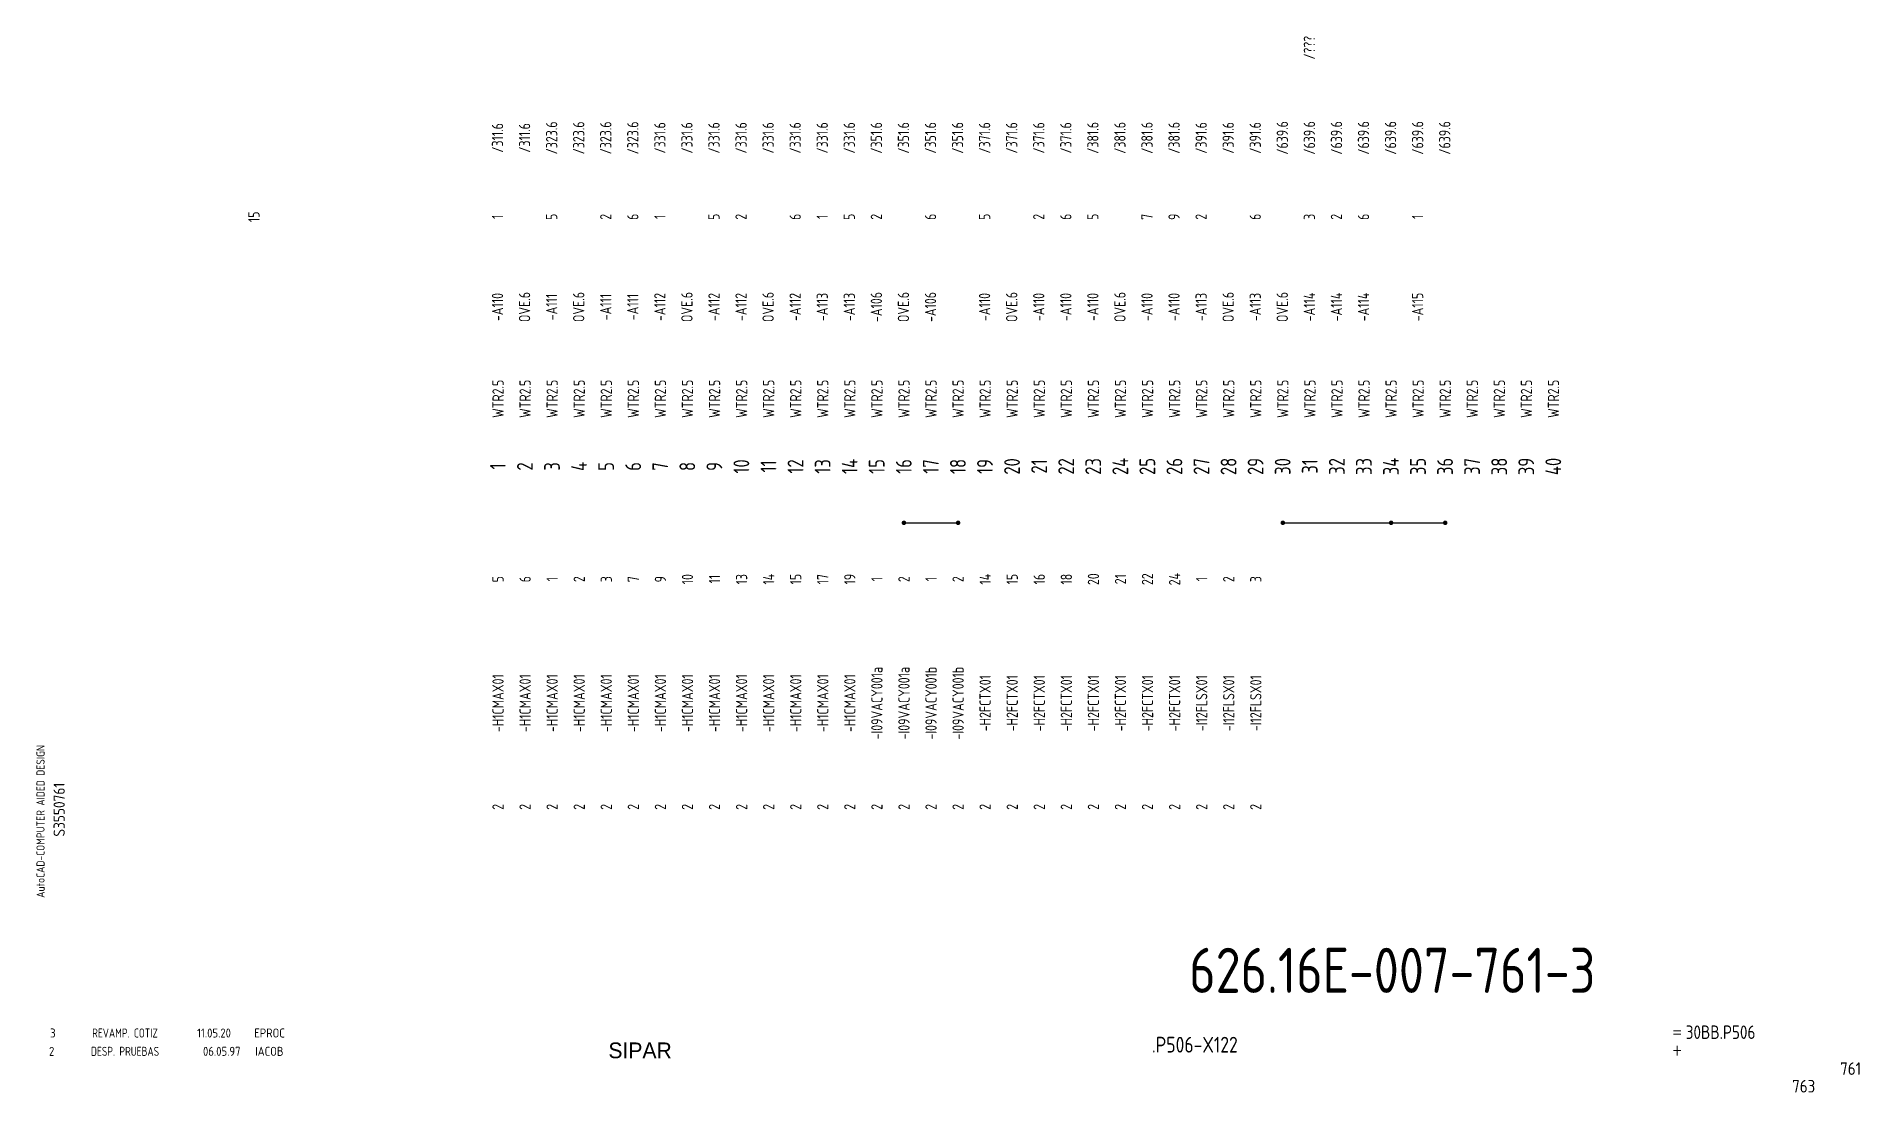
# Model space of a CAD drawing. Extents: x 10 to 414, y 6 to 240.
import ezdxf
from ezdxf.enums import TextEntityAlignment as Align

# ---------------------------------------------------------------- set-up
doc = ezdxf.new("R2010")
doc.units = 0
doc.header["$LTSCALE"] = 5
doc.header["$MEASUREMENT"] = 0
doc.layers.get('0').update_dxf_attribs({"linetype": 'CONTINUOUS'})
doc.layers.add('3', color=3, linetype='CONTINUOUS')
doc.layers.add('CART', color=7, linetype='CONTINUOUS')
doc.styles.add('DIN', font='DIN.shx', dxfattribs={"width": 0.85})
doc.styles.add('N', font='ROMANS', dxfattribs={"width": 0.85, "height": 3})
doc.styles.add('X', font='UNIV.SHX', dxfattribs={"height": 3.5})

# ---------------------------------------------------------------- blocks, each defined once
blk = doc.blocks.new('REV2')
at = {"color": 3, "style": 'DIN'}
for s, width, p in [('2', 0.9, (12.45, 13.79)), ('DESP. PRUEBAS', 0.8, (21.76, 13.79)), ('06.05.97', 0.9, (46.59, 13.79)), ('IACOB', 0.9, (58.16, 13.79))]:
    blk.add_text(s, height=2, dxfattribs=dict(at, width=width)).set_placement(p)

msp = doc.modelspace()

# ---------------------------------------------------------------- linework, layer by layer
at = {"linetype": 'Continuous'}
for p, q in [((202, 132), (214, 132)), ((286, 132), (322, 132))]:
    msp.add_line(p, q, dxfattribs=at)
at = {"const_width": 0.5}
for points in [[(201.75, 132, -1), (202.25, 132, -1)], [(213.75, 132, -1), (214.25, 132, -1)], [(285.75, 132, 1), (286.25, 132, 1)], [(309.75, 132, 1), (310.25, 132, 1)], [(321.75, 132, 1), (322.25, 132, 1)]]:
    msp.add_lwpolyline(points, format="xyb", close=True, dxfattribs=at)

# ---------------------------------------------------------------- block references
at = {"linetype": 'Continuous'}
msp.add_blockref('REV2', (0, 0), dxfattribs=at)

# ---------------------------------------------------------------- texts
at = {"style": 'DIN', "width": 0.8}
for s, p in [('/???', (291.88, 237.36)), ('/311.6', (111.88, 217.36)), ('/311.6', (117.88, 217.36)), ('/323.6', (123.88, 217.36)), ('/323.6', (129.88, 217.36)), ('/323.6', (135.88, 217.36)), ('/323.6', (141.88, 217.36)), ('/331.6', (147.88, 217.36)), ('/331.6', (153.88, 217.36)), ('/331.6', (159.88, 217.36)), ('/331.6', (165.88, 217.36)), ('/331.6', (171.88, 217.36)), ('/331.6', (177.88, 217.36)), ('/331.6', (183.88, 217.36)), ('/331.6', (189.88, 217.36)), ('/351.6', (195.88, 217.36)), ('/351.6', (201.88, 217.36)), ('/351.6', (207.88, 217.36)), ('/351.6', (213.88, 217.36)), ('/371.6', (219.88, 217.36)), ('/371.6', (225.88, 217.36)), ('/371.6', (231.88, 217.36)), ('/371.6', (237.88, 217.36)), ('/381.6', (243.88, 217.36)), ('/381.6', (249.88, 217.36)), ('/381.6', (255.88, 217.36)), ('/381.6', (261.88, 217.36)), ('/391.6', (267.88, 217.36)), ('/391.6', (273.88, 217.36)), ('/391.6', (279.88, 217.36)), ('/639.6', (285.88, 217.36)), ('/639.6', (291.88, 217.36)), ('/639.6', (297.88, 217.36)), ('/639.6', (303.88, 217.36)), ('/639.6', (309.88, 217.36)), ('/639.6', (315.88, 217.36)), ('/639.6', (321.88, 217.36)), ('15', (57.88, 199.86)), ('15', (57.88, 199.86)), ('1', (111.88, 199.86)), ('5', (123.88, 199.86)), ('2', (135.88, 199.86)), ('6', (141.88, 199.86)), ('1', (147.88, 199.86)), ('5', (159.88, 199.86)), ('2', (165.88, 199.86)), ('6', (177.88, 199.86)), ('1', (183.88, 199.86)), ('5', (189.88, 199.86)), ('2', (195.88, 199.86)), ('6', (207.88, 199.86)), ('5', (219.88, 199.86)), ('2', (231.88, 199.86)), ('6', (237.88, 199.86)), ('5', (243.88, 199.86)), ('7', (255.88, 199.86)), ('9', (261.88, 199.86)), ('2', (267.88, 199.86)), ('6', (279.88, 199.86)), ('3', (291.88, 199.86)), ('2', (297.88, 199.86)), ('6', (303.88, 199.86)), ('1', (315.88, 199.86)), ('-A110', (111.88, 179.86)), ('OVE.6', (117.88, 179.86)), ('-A111', (123.88, 179.86)), ('OVE.6', (129.88, 179.86)), ('-A111', (135.88, 179.86)), ('-A111', (141.88, 179.86)), ('-A112', (147.88, 179.86)), ('OVE.6', (153.88, 179.86)), ('-A112', (159.88, 179.86)), ('-A112', (165.88, 179.86)), ('OVE.6', (171.88, 179.86)), ('-A112', (177.88, 179.86)), ('-A113', (183.88, 179.86)), ('-A113', (189.88, 179.86)), ('-A106', (195.88, 179.86)), ('OVE.6', (201.88, 179.86)), ('-A106', (207.88, 179.86)), ('-A110', (219.88, 179.86)), ('OVE.6', (225.88, 179.86)), ('-A110', (231.88, 179.86)), ('-A110', (237.88, 179.86)), ('-A110', (243.88, 179.86)), ('OVE.6', (249.88, 179.86)), ('-A110', (255.88, 179.86)), ('-A110', (261.88, 179.86)), ('-A113', (267.88, 179.86)), ('OVE.6', (273.88, 179.86)), ('-A113', (279.88, 179.86)), ('OVE.6', (285.88, 179.86)), ('-A114', (291.88, 179.86)), ('-A114', (297.88, 179.86)), ('-A114', (303.88, 179.86)), ('-A115', (315.88, 179.86)), ('WTR2.5', (112, 159.5)), ('WTR2.5', (118, 159.5)), ('WTR2.5', (124, 159.5)), ('WTR2.5', (130, 159.5)), ('WTR2.5', (136, 159.5)), ('WTR2.5', (142, 159.5)), ('WTR2.5', (148, 159.5)), ('WTR2.5', (154, 159.5)), ('WTR2.5', (160, 159.5)), ('WTR2.5', (166, 159.5)), ('WTR2.5', (172, 159.5)), ('WTR2.5', (178, 159.5)), ('WTR2.5', (184, 159.5)), ('WTR2.5', (190, 159.5)), ('WTR2.5', (196, 159.5)), ('WTR2.5', (202, 159.5)), ('WTR2.5', (208, 159.5)), ('WTR2.5', (214, 159.5)), ('WTR2.5', (220, 159.5)), ('WTR2.5', (226, 159.5)), ('WTR2.5', (232, 159.5)), ('WTR2.5', (238, 159.5)), ('WTR2.5', (244, 159.5)), ('WTR2.5', (250, 159.5)), ('WTR2.5', (256, 159.5)), ('WTR2.5', (262, 159.5)), ('WTR2.5', (268, 159.5)), ('WTR2.5', (274, 159.5)), ('WTR2.5', (280, 159.5)), ('WTR2.5', (286, 159.5)), ('WTR2.5', (292, 159.5)), ('WTR2.5', (298, 159.5)), ('WTR2.5', (304, 159.5)), ('WTR2.5', (310, 159.5)), ('WTR2.5', (316, 159.5)), ('WTR2.5', (322, 159.5)), ('WTR2.5', (328, 159.5)), ('WTR2.5', (334, 159.5)), ('WTR2.5', (340, 159.5)), ('WTR2.5', (346, 159.5)), ('5', (112, 119.5)), ('6', (118, 119.5)), ('1', (124, 119.5)), ('2', (130, 119.5)), ('3', (136, 119.5)), ('7', (142, 119.5)), ('9', (148, 119.5)), ('10', (154, 119.5)), ('11', (160, 119.5)), ('13', (166, 119.5)), ('14', (172, 119.5)), ('15', (178, 119.5)), ('17', (184, 119.5)), ('19', (190, 119.5)), ('1', (196, 119.5)), ('2', (202, 119.5)), ('1', (208, 119.5)), ('2', (214, 119.5)), ('14', (220, 119.5)), ('15', (226, 119.5)), ('16', (232, 119.5)), ('18', (238, 119.5)), ('20', (244, 119.5)), ('21', (250, 119.5)), ('22', (256, 119.5)), ('24', (262, 119.5)), ('1', (268, 119.5)), ('2', (274, 119.5)), ('3', (280, 119.5)), ('-H1CMAX01', (112, 92)), ('-H1CMAX01', (118, 92)), ('-H1CMAX01', (124, 92)), ('-H1CMAX01', (130, 92)), ('-H1CMAX01', (136, 92)), ('-H1CMAX01', (142, 92)), ('-H1CMAX01', (148, 92)), ('-H1CMAX01', (154, 92)), ('-H1CMAX01', (160, 92)), ('-H1CMAX01', (166, 92)), ('-H1CMAX01', (172, 92)), ('-H1CMAX01', (178, 92)), ('-H1CMAX01', (184, 92)), ('-H1CMAX01', (190, 92)), ('-I09VACY001a', (196, 92)), ('-I09VACY001a', (202, 92)), ('-I09VACY001b', (208, 92)), ('-I09VACY001b', (214, 92)), ('-H2FCTX01', (220, 92)), ('-H2FCTX01', (226, 92)), ('-H2FCTX01', (232, 92)), ('-H2FCTX01', (238, 92)), ('-H2FCTX01', (244, 92)), ('-H2FCTX01', (250, 92)), ('-H2FCTX01', (256, 92)), ('-H2FCTX01', (262, 92)), ('-I12FLSX01', (268, 92)), ('-I12FLSX01', (274, 92)), ('-I12FLSX01', (280, 92)), ('2', (112, 69)), ('2', (118, 69)), ('2', (124, 69)), ('2', (130, 69)), ('2', (136, 69)), ('2', (142, 69)), ('2', (148, 69)), ('2', (154, 69)), ('2', (160, 69)), ('2', (166, 69)), ('2', (172, 69)), ('2', (178, 69)), ('2', (184, 69)), ('2', (190, 69)), ('2', (196, 69)), ('2', (202, 69)), ('2', (208, 69)), ('2', (214, 69)), ('2', (220, 69)), ('2', (226, 69)), ('2', (232, 69)), ('2', (238, 69)), ('2', (244, 69)), ('2', (250, 69)), ('2', (256, 69)), ('2', (262, 69)), ('2', (268, 69)), ('2', (274, 69)), ('2', (280, 69))]:
    msp.add_text(s, height=2.5, rotation=90, dxfattribs=at).set_placement(p, align=Align.MIDDLE)
at = {"color": 6, "style": 'DIN', "width": 0.8}
for s, p in [('10', (165.96, 144.5)), ('12', (177.96, 144.5)), ('13', (183.96, 144.5)), ('14', (189.96, 144.5)), ('15', (195.96, 144.5)), ('16', (201.96, 144.5)), ('17', (207.96, 144.5)), ('18', (213.96, 144.5)), ('19', (219.96, 144.5)), ('20', (225.96, 144.5)), ('21', (231.96, 144.5)), ('22', (237.96, 144.5)), ('23', (243.96, 144.5)), ('24', (249.96, 144.5)), ('25', (255.96, 144.5)), ('26', (261.96, 144.5)), ('27', (267.96, 144.5)), ('28', (273.96, 144.5)), ('29', (279.96, 144.5)), ('30', (285.96, 144.5)), ('31', (291.96, 144.5)), ('32', (297.96, 144.5)), ('33', (303.96, 144.5)), ('34', (309.96, 144.5)), ('35', (315.96, 144.5)), ('36', (321.96, 144.5)), ('37', (327.96, 144.5)), ('38', (333.96, 144.5)), ('39', (339.96, 144.5)), ('40', (345.96, 144.5)), ('1', (111.96, 144.5)), ('2', (117.96, 144.5)), ('3', (123.96, 144.5)), ('4', (129.96, 144.5)), ('5', (135.96, 144.5)), ('6', (141.96, 144.5)), ('7', (147.96, 144.5)), ('8', (153.96, 144.5)), ('9', (159.96, 144.5)), ('11', (171.96, 144.5))]:
    msp.add_text(s, height=3.5, rotation=90, dxfattribs=at).set_placement(p, align=Align.MIDDLE)
at = {"color": 3, "style": 'DIN'}
for s, width, p in [('3', 0.9, (12.7, 17.85)), ('REVAMP. COTIZ', 0.8, (22.01, 17.85)), ('11.05.20', 0.9, (45.28, 17.85)), ('EPROC', 0.9, (57.96, 17.85))]:
    msp.add_text(s, height=2, dxfattribs=dict(at, width=width)).set_placement(p)
at = {"color": 2, "insert": (265.23, 37.75), "char_height": 10, "width": 111.0411, "attachment_point": 1, "style": 'DIN'}
msp.add_mtext('626.16E-007-761-3', dxfattribs=at)
at = {"layer": '3', "color": 2, "style": 'DIN', "width": 0.85}
msp.add_text('.P506-X122', height=3.5, dxfattribs=at).set_placement((266.5, 14.51), align=Align.CENTER)
at = {"layer": 'CART', "color": 1, "style": 'DIN', "width": 0.9}
msp.add_text('AutoCAD-COMPUTER AIDED DESIGN', height=1.8, rotation=90, dxfattribs=at).set_placement((11.47, 48.84))
at = {"layer": 'CART', "color": 3, "style": 'N', "width": 0.85}
for s, p in [('=', (372.24, 17.91)), ('+', (372.24, 13.87))]:
    msp.add_text(s, height=2.5, dxfattribs=at).set_placement(p)
at = {"layer": 'CART', "color": 3, "style": 'DIN', "width": 0.9, "flags": 1}
msp.add_attdef('S3550761', text='', height=2.5, rotation=90, dxfattribs=at).set_placement((15.95, 68.38), align=Align.CENTER)
at = {"layer": 'CART', "color": 3, "style": 'DIN', "width": 0.85}
msp.add_attdef('30BB.P506', text='', height=3, dxfattribs=at).set_placement((375.33, 16.63), align=Align.BOTTOM_LEFT)
at = {"layer": 'CART', "color": 6, "style": 'X', "flags": 1}
msp.add_attdef('SIPAR', text='', height=3.5, dxfattribs=at).set_placement((143.5, 15), align=Align.MIDDLE)
at = {"layer": 'CART', "color": 2, "style": 'DIN', "width": 0.9, "flags": 1}
msp.add_attdef('761', text='', height=2.8, dxfattribs=at).set_placement((414.2, 9.56), align=Align.RIGHT)
at = {"layer": 'CART', "color": 7, "style": 'DIN', "width": 0.9, "flags": 1}
msp.add_attdef('763', (398.93, 5.65), '', height=2.8, dxfattribs=at)

doc.saveas('drawing.dxf')
